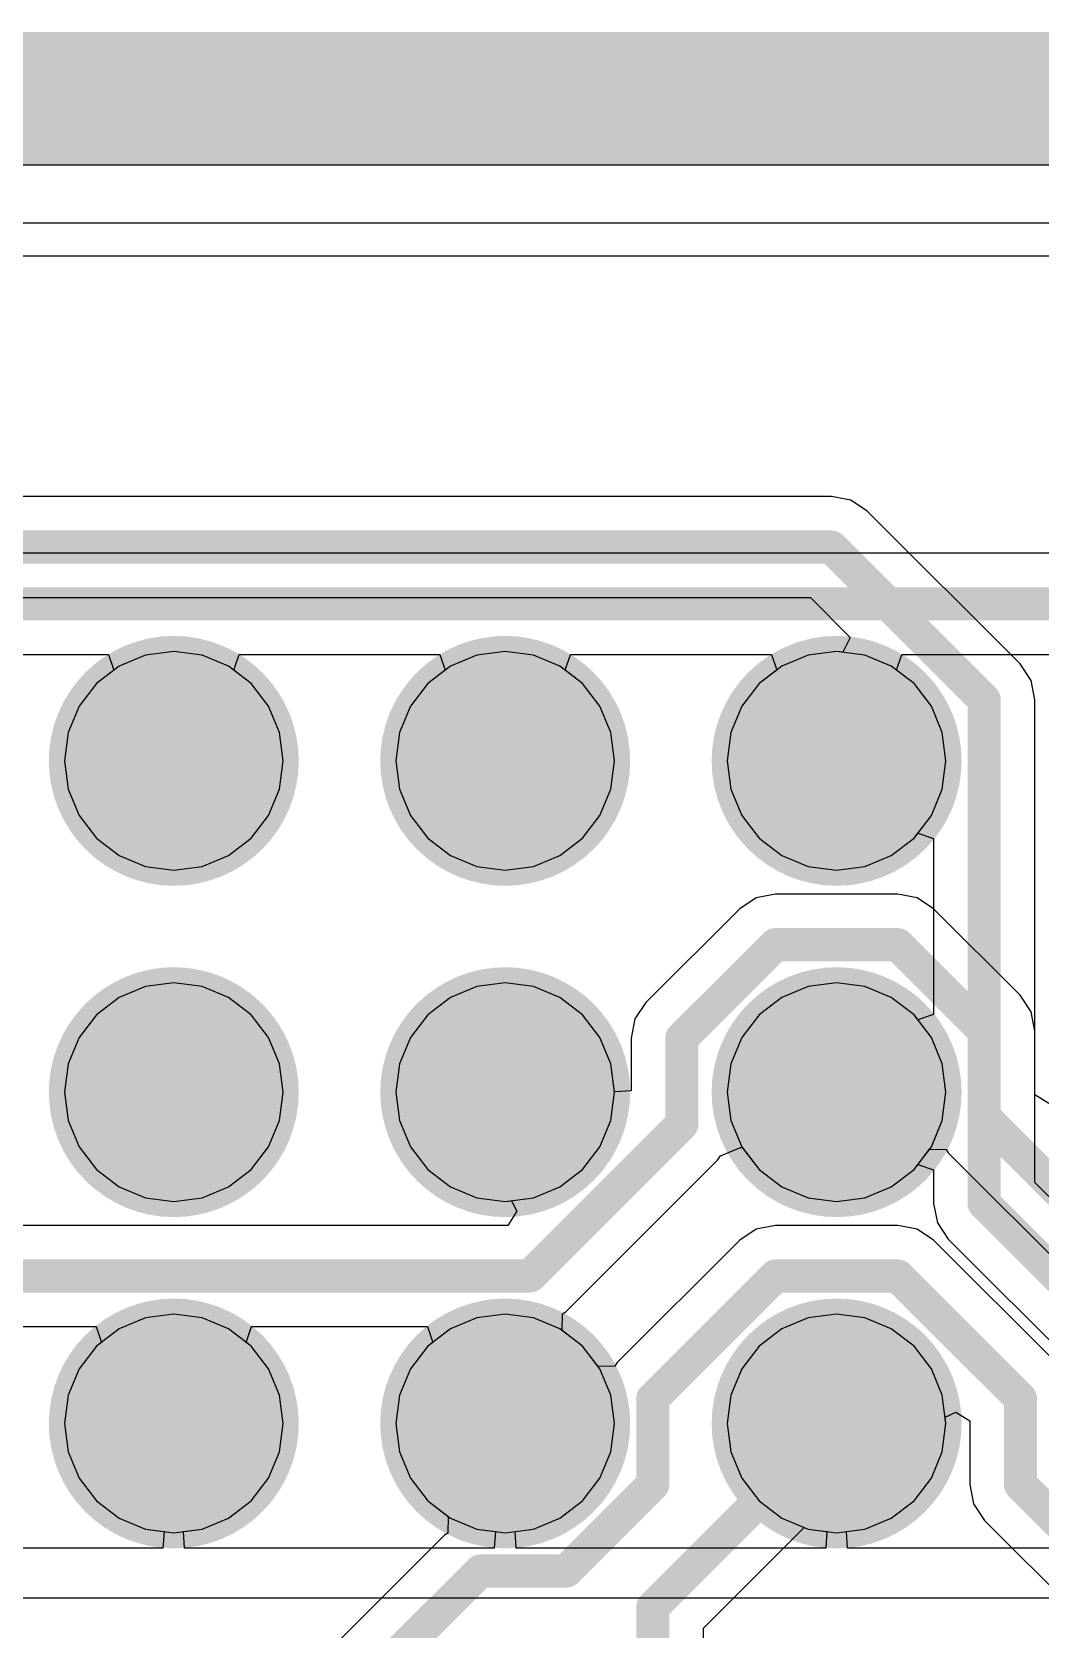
# Model space of a CAD drawing. Header units: millimetres. Extents: x 50.7 to 141.9, y 26.7 to 123.6.
# Drawn here: x 109.78 to 117.51, y 111.39 to 123.64 of the extents above; entities that cross this region are included whole.
import ezdxf

# ---------------------------------------------------------------- set-up
doc = ezdxf.new("R2010")
doc.units = ezdxf.units.MM
for name, color, linetype in [('BottomLayer', 5, 'Continuous'), ('BottomSolder', 6, 'Continuous'), ('InternalPlane1', 76, 'Continuous'), ('InternalPlane3', 216, 'Continuous'), ('MidLayer1', 16, 'Continuous'), ('MidLayer2', 76, 'Continuous'), ('MidLayer3', 90, 'Continuous'), ('MidLayer4', 156, 'Continuous'), ('MultiLayer', 9, 'Continuous'), ('TopLayer', 1, 'Continuous'), ('TopSolder', 216, 'Continuous')]:
    doc.layers.add(name, color=color, linetype=linetype)

msp = doc.modelspace()

# ---------------------------------------------------------------- linework, layer by layer
at = {"layer": 'BottomLayer'}
for p, q in [((109.22, 122.174), (139.827, 122.174)), ((115.911, 120.076), (65.191, 120.076)), ((116.06, 120.047), (115.911, 120.076)), ((116.186, 119.963), (116.06, 120.047)), ((117.357, 118.792), (116.186, 119.963)), ((99.235, 119.3), (115.751, 119.3)), ((115.751, 119.3), (116.055, 118.995)), ((116.055, 118.995), (115.999, 118.881)), ((110.452, 118.775), (110.278, 118.642)), ((110.654, 118.859), (110.452, 118.775)), ((110.871, 118.887), (110.654, 118.859)), ((111.088, 118.859), (110.871, 118.887)), ((111.29, 118.775), (111.088, 118.859)), ((111.464, 118.642), (111.29, 118.775)), ((112.992, 118.775), (112.818, 118.642)), ((113.194, 118.859), (112.992, 118.775)), ((113.411, 118.887), (113.194, 118.859)), ((113.628, 118.859), (113.411, 118.887)), ((113.83, 118.775), (113.628, 118.859)), ((114.004, 118.642), (113.83, 118.775)), ((115.532, 118.775), (115.358, 118.642)), ((115.734, 118.859), (115.532, 118.775)), ((115.951, 118.887), (115.734, 118.859)), ((115.999, 118.881), (115.951, 118.887)), ((117.441, 118.666), (117.357, 118.792)), ((117.47, 118.517), (117.441, 118.666)), ((110.278, 118.642), (110.145, 118.468)), ((111.597, 118.468), (111.464, 118.642)), ((112.818, 118.642), (112.685, 118.468)), ((114.137, 118.468), (114.004, 118.642)), ((115.358, 118.642), (115.225, 118.468)), ((110.145, 118.468), (110.061, 118.266)), ((111.681, 118.266), (111.597, 118.468)), ((112.685, 118.468), (112.601, 118.266)), ((114.221, 118.266), (114.137, 118.468)), ((115.225, 118.468), (115.141, 118.266)), ((117.47, 114.817), (117.47, 118.517)), ((110.061, 118.266), (110.033, 118.049)), ((111.709, 118.049), (111.681, 118.266)), ((112.601, 118.266), (112.573, 118.049)), ((114.249, 118.049), (114.221, 118.266)), ((115.141, 118.266), (115.113, 118.049)), ((110.033, 118.049), (110.061, 117.832)), ((111.681, 117.832), (111.709, 118.049)), ((112.573, 118.049), (112.601, 117.832)), ((114.221, 117.832), (114.249, 118.049)), ((115.113, 118.049), (115.141, 117.832)), ((110.061, 117.832), (110.145, 117.63)), ((111.597, 117.63), (111.681, 117.832)), ((112.601, 117.832), (112.685, 117.63)), ((114.137, 117.63), (114.221, 117.832)), ((115.141, 117.832), (115.225, 117.63)), ((110.145, 117.63), (110.278, 117.456)), ((111.464, 117.456), (111.597, 117.63)), ((112.685, 117.63), (112.818, 117.456)), ((114.004, 117.456), (114.137, 117.63)), ((115.225, 117.63), (115.358, 117.456)), ((110.278, 117.456), (110.452, 117.323)), ((111.29, 117.323), (111.464, 117.456)), ((112.818, 117.456), (112.992, 117.323)), ((113.83, 117.323), (114.004, 117.456)), ((115.358, 117.456), (115.532, 117.323)), ((116.37, 117.323), (116.544, 117.456)), ((116.544, 117.456), (116.573, 117.495)), ((116.573, 117.495), (116.694, 117.454)), ((116.694, 117.454), (116.694, 116.104)), ((110.452, 117.323), (110.654, 117.239)), ((111.088, 117.239), (111.29, 117.323)), ((112.992, 117.323), (113.194, 117.239)), ((113.628, 117.239), (113.83, 117.323)), ((115.532, 117.323), (115.734, 117.239)), ((116.168, 117.239), (116.37, 117.323)), ((110.654, 117.239), (110.871, 117.211)), ((110.871, 117.211), (111.088, 117.239)), ((113.194, 117.239), (113.411, 117.211)), ((113.411, 117.211), (113.628, 117.239)), ((115.734, 117.239), (115.951, 117.211)), ((115.951, 117.211), (116.168, 117.239)), ((110.654, 116.319), (110.452, 116.235)), ((110.871, 116.347), (110.654, 116.319)), ((111.088, 116.319), (110.871, 116.347)), ((111.29, 116.235), (111.088, 116.319)), ((113.194, 116.319), (112.992, 116.235)), ((113.411, 116.347), (113.194, 116.319)), ((113.628, 116.319), (113.411, 116.347)), ((113.83, 116.235), (113.628, 116.319)), ((115.734, 116.319), (115.532, 116.235)), ((115.951, 116.347), (115.734, 116.319)), ((116.168, 116.319), (115.951, 116.347)), ((116.37, 116.235), (116.168, 116.319)), ((110.452, 116.235), (110.278, 116.102)), ((111.464, 116.102), (111.29, 116.235)), ((112.992, 116.235), (112.818, 116.102)), ((114.004, 116.102), (113.83, 116.235)), ((115.532, 116.235), (115.358, 116.102)), ((116.544, 116.102), (116.37, 116.235)), ((110.278, 116.102), (110.145, 115.928)), ((111.597, 115.928), (111.464, 116.102)), ((112.818, 116.102), (112.685, 115.928)), ((114.137, 115.928), (114.004, 116.102)), ((115.358, 116.102), (115.225, 115.928)), ((116.573, 116.063), (116.544, 116.102)), ((116.694, 116.104), (116.573, 116.063)), ((110.145, 115.928), (110.061, 115.726)), ((111.681, 115.726), (111.597, 115.928)), ((112.685, 115.928), (112.601, 115.726)), ((114.221, 115.726), (114.137, 115.928)), ((115.225, 115.928), (115.141, 115.726)), ((110.061, 115.726), (110.033, 115.509)), ((111.709, 115.509), (111.681, 115.726)), ((112.601, 115.726), (112.573, 115.509)), ((114.249, 115.509), (114.221, 115.726)), ((115.141, 115.726), (115.113, 115.509)), ((110.033, 115.509), (110.061, 115.292)), ((111.681, 115.292), (111.709, 115.509)), ((112.573, 115.509), (112.601, 115.292)), ((114.221, 115.292), (114.249, 115.509)), ((115.113, 115.509), (115.141, 115.292)), ((110.061, 115.292), (110.145, 115.09)), ((111.597, 115.09), (111.681, 115.292)), ((112.601, 115.292), (112.685, 115.09)), ((114.137, 115.09), (114.221, 115.292)), ((115.141, 115.292), (115.225, 115.09)), ((110.145, 115.09), (110.278, 114.916)), ((111.464, 114.916), (111.597, 115.09)), ((112.685, 115.09), (112.818, 114.916)), ((114.004, 114.916), (114.137, 115.09)), ((115.225, 115.09), (115.358, 114.916)), ((110.278, 114.916), (110.452, 114.783)), ((111.29, 114.783), (111.464, 114.916)), ((112.818, 114.916), (112.992, 114.783)), ((113.83, 114.783), (114.004, 114.916)), ((115.358, 114.916), (115.532, 114.783)), ((116.37, 114.783), (116.544, 114.916)), ((116.544, 114.916), (116.573, 114.955)), ((116.573, 114.955), (116.694, 114.914)), ((116.694, 114.914), (116.694, 114.656)), ((110.452, 114.783), (110.654, 114.699)), ((111.088, 114.699), (111.29, 114.783)), ((112.992, 114.783), (113.194, 114.699)), ((113.628, 114.699), (113.83, 114.783)), ((115.532, 114.783), (115.734, 114.699)), ((116.168, 114.699), (116.37, 114.783)), ((118.481, 113.806), (117.47, 114.817)), ((110.654, 114.699), (110.871, 114.671)), ((110.871, 114.671), (111.088, 114.699)), ((113.194, 114.699), (113.411, 114.671)), ((113.411, 114.671), (113.628, 114.699)), ((115.734, 114.699), (115.951, 114.671)), ((115.951, 114.671), (116.168, 114.699)), ((116.694, 114.656), (116.723, 114.507)), ((116.723, 114.507), (116.807, 114.381)), ((116.807, 114.381), (117.78, 113.408)), ((110.654, 113.779), (110.452, 113.695)), ((110.871, 113.807), (110.654, 113.779)), ((111.088, 113.779), (110.871, 113.807)), ((111.29, 113.695), (111.088, 113.779)), ((113.194, 113.779), (112.992, 113.695)), ((113.411, 113.807), (113.194, 113.779)), ((113.628, 113.779), (113.411, 113.807)), ((113.83, 113.695), (113.628, 113.779)), ((115.734, 113.779), (115.532, 113.695)), ((115.951, 113.807), (115.734, 113.779)), ((116.168, 113.779), (115.951, 113.807)), ((116.37, 113.695), (116.168, 113.779)), ((110.452, 113.695), (110.278, 113.562)), ((111.464, 113.562), (111.29, 113.695)), ((112.992, 113.695), (112.818, 113.562)), ((114.004, 113.562), (113.83, 113.695)), ((115.532, 113.695), (115.358, 113.562)), ((116.544, 113.562), (116.37, 113.695)), ((110.278, 113.562), (110.145, 113.388)), ((111.597, 113.388), (111.464, 113.562)), ((112.818, 113.562), (112.685, 113.388)), ((114.137, 113.388), (114.004, 113.562)), ((115.358, 113.562), (115.225, 113.388)), ((116.677, 113.388), (116.544, 113.562)), ((110.145, 113.388), (110.061, 113.186)), ((111.681, 113.186), (111.597, 113.388)), ((112.685, 113.388), (112.601, 113.186)), ((114.221, 113.186), (114.137, 113.388)), ((115.225, 113.388), (115.141, 113.186)), ((116.761, 113.186), (116.677, 113.388)), ((110.061, 113.186), (110.033, 112.969)), ((111.709, 112.969), (111.681, 113.186)), ((112.601, 113.186), (112.573, 112.969)), ((114.249, 112.969), (114.221, 113.186)), ((115.141, 113.186), (115.113, 112.969)), ((116.789, 112.969), (116.761, 113.186)), ((110.033, 112.969), (110.061, 112.752)), ((111.681, 112.752), (111.709, 112.969)), ((112.573, 112.969), (112.601, 112.752)), ((114.221, 112.752), (114.249, 112.969)), ((115.113, 112.969), (115.141, 112.752)), ((116.761, 112.752), (116.789, 112.969)), ((110.061, 112.752), (110.145, 112.55)), ((111.597, 112.55), (111.681, 112.752)), ((112.601, 112.752), (112.685, 112.55)), ((114.137, 112.55), (114.221, 112.752)), ((115.141, 112.752), (115.225, 112.55)), ((116.677, 112.55), (116.761, 112.752)), ((110.145, 112.55), (110.278, 112.376)), ((111.464, 112.376), (111.597, 112.55)), ((112.685, 112.55), (112.818, 112.376)), ((114.004, 112.376), (114.137, 112.55)), ((115.225, 112.55), (115.358, 112.376)), ((116.544, 112.376), (116.677, 112.55)), ((110.278, 112.376), (110.452, 112.243)), ((111.29, 112.243), (111.464, 112.376)), ((112.818, 112.376), (112.992, 112.243)), ((113.83, 112.243), (114.004, 112.376)), ((115.358, 112.376), (115.532, 112.243)), ((116.37, 112.243), (116.544, 112.376)), ((110.452, 112.243), (110.654, 112.159)), ((110.654, 112.159), (110.871, 112.131)), ((110.871, 112.131), (111.088, 112.159)), ((111.088, 112.159), (111.29, 112.243)), ((112.992, 112.243), (113.194, 112.159)), ((113.194, 112.159), (113.411, 112.131)), ((113.411, 112.131), (113.628, 112.159)), ((113.628, 112.159), (113.83, 112.243)), ((115.532, 112.243), (115.734, 112.159)), ((115.734, 112.159), (115.951, 112.131)), ((115.951, 112.131), (116.168, 112.159)), ((116.168, 112.159), (116.37, 112.243))]:
    msp.add_line(p, q, dxfattribs=at)
at = {"layer": 'BottomLayer', "const_width": 0.254}
for points in [[(65.191, 119.688), (115.911, 119.688)], [(115.911, 119.688), (117.082, 118.517)], [(117.082, 114.656), (117.082, 118.517)], [(117.082, 114.656), (118.491, 113.247)]]:
    msp.add_lwpolyline(points, dxfattribs=at)
at = {"layer": 'BottomLayer'}
for points, const_width in [([(115.848, 119.688, 1), (115.975, 119.688, 1)], 0.127), ([(115.848, 119.688, 1), (115.975, 119.688, 1)], 0.127), ([(117.018, 118.517, 1), (117.145, 118.517, 1)], 0.127), ([(117.018, 118.517, 1), (117.145, 118.517, 1)], 0.127), ([(110.582, 118.049, 1), (111.159, 118.049, 1)], 0.577), ([(113.122, 118.049, 1), (113.699, 118.049, 1)], 0.577), ([(115.662, 118.049, 1), (116.239, 118.049, 1)], 0.577), ([(110.582, 115.509, 1), (111.159, 115.509, 1)], 0.577), ([(113.122, 115.509, 1), (113.699, 115.509, 1)], 0.577), ([(115.662, 115.509, 1), (116.239, 115.509, 1)], 0.577), ([(117.018, 114.656, 1), (117.145, 114.656, 1)], 0.127), ([(117.018, 114.656, 1), (117.145, 114.656, 1)], 0.127), ([(110.582, 112.969, 1), (111.159, 112.969, 1)], 0.577), ([(113.122, 112.969, 1), (113.699, 112.969, 1)], 0.577), ([(115.662, 112.969, 1), (116.239, 112.969, 1)], 0.577)]:
    msp.add_lwpolyline(points, format="xyb", close=True, dxfattribs=dict(at, const_width=const_width))
at = {"layer": 'BottomSolder', "const_width": 0.679}
for points in [[(110.532, 118.049, 1), (111.21, 118.049, 1)], [(113.072, 118.049, 1), (113.75, 118.049, 1)], [(115.612, 118.049, 1), (116.29, 118.049, 1)], [(110.532, 115.509, 1), (111.21, 115.509, 1)], [(113.072, 115.509, 1), (113.75, 115.509, 1)], [(115.612, 115.509, 1), (116.29, 115.509, 1)], [(110.532, 112.969, 1), (111.21, 112.969, 1)], [(113.072, 112.969, 1), (113.75, 112.969, 1)], [(115.612, 112.969, 1), (116.29, 112.969, 1)]]:
    msp.add_lwpolyline(points, format="xyb", close=True, dxfattribs=at)
at = {"layer": 'InternalPlane1'}
msp.add_line((108.081, 122.619), (140.14, 122.619), dxfattribs=at)
at = {"layer": 'InternalPlane1', "const_width": 1.016}
msp.add_lwpolyline([(107.571, 123.129), (140.351, 123.129)], dxfattribs=at)
at = {"layer": 'InternalPlane1', "const_width": 0.958}
for points in [[(110.392, 118.049, 1), (111.35, 118.049, 1)], [(112.932, 118.049, 1), (113.89, 118.049, 1)], [(115.472, 118.049, 1), (116.43, 118.049, 1)], [(110.392, 115.509, 1), (111.35, 115.509, 1)], [(112.932, 115.509, 1), (113.89, 115.509, 1)], [(115.472, 115.509, 1), (116.43, 115.509, 1)], [(110.392, 112.969, 1), (111.35, 112.969, 1)], [(112.932, 112.969, 1), (113.89, 112.969, 1)], [(115.472, 112.969, 1), (116.43, 112.969, 1)]]:
    msp.add_lwpolyline(points, format="xyb", close=True, dxfattribs=at)
at = {"layer": 'InternalPlane3'}
msp.add_line((108.081, 122.619), (140.14, 122.619), dxfattribs=at)
at = {"layer": 'InternalPlane3', "const_width": 1.016}
msp.add_lwpolyline([(107.571, 123.129), (140.351, 123.129)], dxfattribs=at)
at = {"layer": 'InternalPlane3', "const_width": 0.958}
for points in [[(110.392, 118.049, 1), (111.35, 118.049, 1)], [(112.932, 118.049, 1), (113.89, 118.049, 1)], [(115.472, 118.049, 1), (116.43, 118.049, 1)], [(110.392, 115.509, 1), (111.35, 115.509, 1)], [(112.932, 115.509, 1), (113.89, 115.509, 1)], [(115.472, 115.509, 1), (116.43, 115.509, 1)], [(110.392, 112.969, 1), (111.35, 112.969, 1)], [(112.932, 112.969, 1), (113.89, 112.969, 1)], [(115.472, 112.969, 1), (116.43, 112.969, 1)]]:
    msp.add_lwpolyline(points, format="xyb", close=True, dxfattribs=at)
at = {"layer": 'MidLayer1', "const_width": 0.577}
for points in [[(110.582, 118.049, 1), (111.159, 118.049, 1)], [(113.122, 118.049, 1), (113.699, 118.049, 1)], [(115.662, 118.049, 1), (116.239, 118.049, 1)], [(110.582, 115.509, 1), (111.159, 115.509, 1)], [(113.122, 115.509, 1), (113.699, 115.509, 1)], [(115.662, 115.509, 1), (116.239, 115.509, 1)], [(110.582, 112.969, 1), (111.159, 112.969, 1)], [(113.122, 112.969, 1), (113.699, 112.969, 1)], [(115.662, 112.969, 1), (116.239, 112.969, 1)]]:
    msp.add_lwpolyline(points, format="xyb", close=True, dxfattribs=at)
at = {"layer": 'MidLayer2', "const_width": 0.577}
for points in [[(110.582, 118.049, 1), (111.159, 118.049, 1)], [(113.122, 118.049, 1), (113.699, 118.049, 1)], [(115.662, 118.049, 1), (116.239, 118.049, 1)], [(110.582, 115.509, 1), (111.159, 115.509, 1)], [(113.122, 115.509, 1), (113.699, 115.509, 1)], [(115.662, 115.509, 1), (116.239, 115.509, 1)], [(110.582, 112.969, 1), (111.159, 112.969, 1)], [(113.122, 112.969, 1), (113.699, 112.969, 1)], [(115.662, 112.969, 1), (116.239, 112.969, 1)]]:
    msp.add_lwpolyline(points, format="xyb", close=True, dxfattribs=at)
at = {"layer": 'MidLayer3'}
for p, q in [((108.712, 121.92), (118.745, 121.92)), ((110.452, 118.775), (110.278, 118.642)), ((110.654, 118.859), (110.452, 118.775)), ((110.871, 118.887), (110.654, 118.859)), ((111.088, 118.859), (110.871, 118.887)), ((111.29, 118.775), (111.088, 118.859)), ((111.464, 118.642), (111.29, 118.775)), ((112.992, 118.775), (112.818, 118.642)), ((113.194, 118.859), (112.992, 118.775)), ((113.411, 118.887), (113.194, 118.859)), ((113.628, 118.859), (113.411, 118.887)), ((113.83, 118.775), (113.628, 118.859)), ((114.004, 118.642), (113.83, 118.775)), ((115.532, 118.775), (115.358, 118.642)), ((115.734, 118.859), (115.532, 118.775)), ((115.951, 118.887), (115.734, 118.859)), ((116.168, 118.859), (115.951, 118.887)), ((116.37, 118.775), (116.168, 118.859)), ((116.544, 118.642), (116.37, 118.775)), ((110.278, 118.642), (110.145, 118.468)), ((111.597, 118.468), (111.464, 118.642)), ((112.818, 118.642), (112.685, 118.468)), ((114.137, 118.468), (114.004, 118.642)), ((115.358, 118.642), (115.225, 118.468)), ((116.677, 118.468), (116.544, 118.642)), ((110.145, 118.468), (110.061, 118.266)), ((111.681, 118.266), (111.597, 118.468)), ((112.685, 118.468), (112.601, 118.266)), ((114.221, 118.266), (114.137, 118.468)), ((115.225, 118.468), (115.141, 118.266)), ((116.761, 118.266), (116.677, 118.468)), ((110.061, 118.266), (110.033, 118.049)), ((111.709, 118.049), (111.681, 118.266)), ((112.601, 118.266), (112.573, 118.049)), ((114.249, 118.049), (114.221, 118.266)), ((115.141, 118.266), (115.113, 118.049)), ((116.789, 118.049), (116.761, 118.266)), ((110.033, 118.049), (110.061, 117.832)), ((111.681, 117.832), (111.709, 118.049)), ((112.573, 118.049), (112.601, 117.832)), ((114.221, 117.832), (114.249, 118.049)), ((115.113, 118.049), (115.141, 117.832)), ((116.761, 117.832), (116.789, 118.049)), ((110.061, 117.832), (110.145, 117.63)), ((111.597, 117.63), (111.681, 117.832)), ((112.601, 117.832), (112.685, 117.63)), ((114.137, 117.63), (114.221, 117.832)), ((115.141, 117.832), (115.225, 117.63)), ((116.677, 117.63), (116.761, 117.832)), ((110.145, 117.63), (110.278, 117.456)), ((111.464, 117.456), (111.597, 117.63)), ((112.685, 117.63), (112.818, 117.456)), ((114.004, 117.456), (114.137, 117.63)), ((115.225, 117.63), (115.358, 117.456)), ((116.544, 117.456), (116.677, 117.63)), ((110.278, 117.456), (110.452, 117.323)), ((111.29, 117.323), (111.464, 117.456)), ((112.818, 117.456), (112.992, 117.323)), ((113.83, 117.323), (114.004, 117.456)), ((115.358, 117.456), (115.532, 117.323)), ((116.37, 117.323), (116.544, 117.456)), ((110.452, 117.323), (110.654, 117.239)), ((111.088, 117.239), (111.29, 117.323)), ((112.992, 117.323), (113.194, 117.239)), ((113.628, 117.239), (113.83, 117.323)), ((115.532, 117.323), (115.734, 117.239)), ((116.168, 117.239), (116.37, 117.323)), ((110.654, 117.239), (110.871, 117.211)), ((110.871, 117.211), (111.088, 117.239)), ((113.194, 117.239), (113.411, 117.211)), ((113.411, 117.211), (113.628, 117.239)), ((115.734, 117.239), (115.951, 117.211)), ((115.951, 117.211), (116.168, 117.239)), ((110.654, 116.319), (110.452, 116.235)), ((110.871, 116.347), (110.654, 116.319)), ((111.088, 116.319), (110.871, 116.347)), ((111.29, 116.235), (111.088, 116.319)), ((113.194, 116.319), (112.992, 116.235)), ((113.411, 116.347), (113.194, 116.319)), ((113.628, 116.319), (113.411, 116.347)), ((113.83, 116.235), (113.628, 116.319)), ((115.734, 116.319), (115.532, 116.235)), ((115.951, 116.347), (115.734, 116.319)), ((116.168, 116.319), (115.951, 116.347)), ((116.37, 116.235), (116.168, 116.319)), ((110.452, 116.235), (110.278, 116.102)), ((111.464, 116.102), (111.29, 116.235)), ((112.992, 116.235), (112.818, 116.102)), ((114.004, 116.102), (113.83, 116.235)), ((115.532, 116.235), (115.358, 116.102)), ((116.544, 116.102), (116.37, 116.235)), ((110.278, 116.102), (110.145, 115.928)), ((111.597, 115.928), (111.464, 116.102)), ((112.818, 116.102), (112.685, 115.928)), ((114.137, 115.928), (114.004, 116.102)), ((115.358, 116.102), (115.225, 115.928)), ((116.677, 115.928), (116.544, 116.102)), ((110.145, 115.928), (110.061, 115.726)), ((111.681, 115.726), (111.597, 115.928)), ((112.685, 115.928), (112.601, 115.726)), ((114.221, 115.726), (114.137, 115.928)), ((115.225, 115.928), (115.141, 115.726)), ((116.761, 115.726), (116.677, 115.928)), ((110.061, 115.726), (110.033, 115.509)), ((111.709, 115.509), (111.681, 115.726)), ((112.601, 115.726), (112.573, 115.509)), ((114.249, 115.509), (114.221, 115.726)), ((115.141, 115.726), (115.113, 115.509)), ((116.789, 115.509), (116.761, 115.726)), ((110.033, 115.509), (110.061, 115.292)), ((111.681, 115.292), (111.709, 115.509)), ((112.573, 115.509), (112.601, 115.292)), ((114.221, 115.292), (114.249, 115.509)), ((115.113, 115.509), (115.141, 115.292)), ((116.761, 115.292), (116.789, 115.509)), ((110.061, 115.292), (110.145, 115.09)), ((111.597, 115.09), (111.681, 115.292)), ((112.601, 115.292), (112.685, 115.09)), ((114.137, 115.09), (114.221, 115.292)), ((115.141, 115.292), (115.225, 115.09)), ((116.677, 115.09), (116.761, 115.292)), ((110.145, 115.09), (110.278, 114.916)), ((111.464, 114.916), (111.597, 115.09)), ((112.685, 115.09), (112.818, 114.916)), ((114.004, 114.916), (114.137, 115.09)), ((115.225, 115.09), (115.358, 114.916)), ((116.544, 114.916), (116.677, 115.09)), ((110.278, 114.916), (110.452, 114.783)), ((111.29, 114.783), (111.464, 114.916)), ((112.818, 114.916), (112.992, 114.783)), ((113.83, 114.783), (114.004, 114.916)), ((115.358, 114.916), (115.532, 114.783)), ((116.37, 114.783), (116.544, 114.916)), ((110.452, 114.783), (110.654, 114.699)), ((111.088, 114.699), (111.29, 114.783)), ((112.992, 114.783), (113.194, 114.699)), ((113.628, 114.699), (113.83, 114.783)), ((115.532, 114.783), (115.734, 114.699)), ((116.168, 114.699), (116.37, 114.783)), ((110.654, 114.699), (110.871, 114.671)), ((110.871, 114.671), (111.088, 114.699)), ((113.194, 114.699), (113.411, 114.671)), ((113.411, 114.671), (113.628, 114.699)), ((115.734, 114.699), (115.951, 114.671)), ((115.951, 114.671), (116.168, 114.699)), ((110.654, 113.779), (110.452, 113.695)), ((110.871, 113.807), (110.654, 113.779)), ((111.088, 113.779), (110.871, 113.807)), ((111.29, 113.695), (111.088, 113.779)), ((113.194, 113.779), (112.992, 113.695)), ((113.411, 113.807), (113.194, 113.779)), ((113.628, 113.779), (113.411, 113.807)), ((113.83, 113.695), (113.628, 113.779)), ((115.734, 113.779), (115.532, 113.695)), ((115.951, 113.807), (115.734, 113.779)), ((116.168, 113.779), (115.951, 113.807)), ((116.37, 113.695), (116.168, 113.779)), ((110.452, 113.695), (110.278, 113.562)), ((111.464, 113.562), (111.29, 113.695)), ((112.992, 113.695), (112.818, 113.562)), ((114.004, 113.562), (113.83, 113.695)), ((115.532, 113.695), (115.358, 113.562)), ((116.544, 113.562), (116.37, 113.695)), ((110.278, 113.562), (110.145, 113.388)), ((111.597, 113.388), (111.464, 113.562)), ((112.818, 113.562), (112.685, 113.388)), ((114.137, 113.388), (114.004, 113.562)), ((115.358, 113.562), (115.225, 113.388)), ((116.677, 113.388), (116.544, 113.562)), ((110.145, 113.388), (110.061, 113.186)), ((111.681, 113.186), (111.597, 113.388)), ((112.685, 113.388), (112.601, 113.186)), ((114.221, 113.186), (114.137, 113.388)), ((115.225, 113.388), (115.141, 113.186)), ((116.761, 113.186), (116.677, 113.388)), ((110.061, 113.186), (110.033, 112.969)), ((111.709, 112.969), (111.681, 113.186)), ((112.601, 113.186), (112.573, 112.969)), ((114.249, 112.969), (114.221, 113.186)), ((115.141, 113.186), (115.113, 112.969)), ((116.789, 112.969), (116.761, 113.186)), ((110.033, 112.969), (110.061, 112.752)), ((111.681, 112.752), (111.709, 112.969)), ((112.573, 112.969), (112.601, 112.752)), ((114.221, 112.752), (114.249, 112.969)), ((115.113, 112.969), (115.141, 112.752)), ((116.761, 112.752), (116.789, 112.969)), ((110.061, 112.752), (110.145, 112.55)), ((111.597, 112.55), (111.681, 112.752)), ((112.601, 112.752), (112.685, 112.55)), ((114.137, 112.55), (114.221, 112.752)), ((115.141, 112.752), (115.225, 112.55)), ((116.677, 112.55), (116.761, 112.752)), ((110.145, 112.55), (110.278, 112.376)), ((111.464, 112.376), (111.597, 112.55)), ((112.685, 112.55), (112.818, 112.376)), ((114.004, 112.376), (114.137, 112.55)), ((115.225, 112.55), (115.358, 112.376)), ((116.544, 112.376), (116.677, 112.55)), ((110.278, 112.376), (110.452, 112.243)), ((111.29, 112.243), (111.464, 112.376)), ((112.818, 112.376), (112.992, 112.243)), ((113.83, 112.243), (114.004, 112.376)), ((115.358, 112.376), (115.532, 112.243)), ((116.37, 112.243), (116.544, 112.376)), ((110.452, 112.243), (110.654, 112.159)), ((110.654, 112.159), (110.871, 112.131)), ((110.871, 112.131), (111.088, 112.159)), ((111.088, 112.159), (111.29, 112.243)), ((112.992, 112.243), (113.194, 112.159)), ((113.194, 112.159), (113.411, 112.131)), ((113.411, 112.131), (113.628, 112.159)), ((113.628, 112.159), (113.83, 112.243)), ((115.532, 112.243), (115.734, 112.159)), ((115.734, 112.159), (115.951, 112.131)), ((115.951, 112.131), (116.168, 112.159)), ((116.168, 112.159), (116.37, 112.243))]:
    msp.add_line(p, q, dxfattribs=at)
at = {"layer": 'MidLayer3', "const_width": 0.577}
for points in [[(110.582, 118.049, 1), (111.159, 118.049, 1)], [(113.122, 118.049, 1), (113.699, 118.049, 1)], [(115.662, 118.049, 1), (116.239, 118.049, 1)], [(110.582, 115.509, 1), (111.159, 115.509, 1)], [(113.122, 115.509, 1), (113.699, 115.509, 1)], [(115.662, 115.509, 1), (116.239, 115.509, 1)], [(110.582, 112.969, 1), (111.159, 112.969, 1)], [(113.122, 112.969, 1), (113.699, 112.969, 1)], [(115.662, 112.969, 1), (116.239, 112.969, 1)]]:
    msp.add_lwpolyline(points, format="xyb", close=True, dxfattribs=at)
at = {"layer": 'MidLayer4'}
for p, q in [((109.093, 121.92), (139.192, 121.92)), ((110.452, 118.775), (110.278, 118.642)), ((110.654, 118.859), (110.452, 118.775)), ((110.871, 118.887), (110.654, 118.859)), ((111.088, 118.859), (110.871, 118.887)), ((111.29, 118.775), (111.088, 118.859)), ((111.464, 118.642), (111.29, 118.775)), ((112.992, 118.775), (112.818, 118.642)), ((113.194, 118.859), (112.992, 118.775)), ((113.411, 118.887), (113.194, 118.859)), ((113.628, 118.859), (113.411, 118.887)), ((113.83, 118.775), (113.628, 118.859)), ((114.004, 118.642), (113.83, 118.775)), ((115.532, 118.775), (115.358, 118.642)), ((115.734, 118.859), (115.532, 118.775)), ((115.951, 118.887), (115.734, 118.859)), ((116.168, 118.859), (115.951, 118.887)), ((116.37, 118.775), (116.168, 118.859)), ((116.544, 118.642), (116.37, 118.775)), ((110.278, 118.642), (110.145, 118.468)), ((111.597, 118.468), (111.464, 118.642)), ((112.818, 118.642), (112.685, 118.468)), ((114.137, 118.468), (114.004, 118.642)), ((115.358, 118.642), (115.225, 118.468)), ((116.677, 118.468), (116.544, 118.642)), ((110.145, 118.468), (110.061, 118.266)), ((111.681, 118.266), (111.597, 118.468)), ((112.685, 118.468), (112.601, 118.266)), ((114.221, 118.266), (114.137, 118.468)), ((115.225, 118.468), (115.141, 118.266)), ((116.761, 118.266), (116.677, 118.468)), ((110.061, 118.266), (110.033, 118.049)), ((111.709, 118.049), (111.681, 118.266)), ((112.601, 118.266), (112.573, 118.049)), ((114.249, 118.049), (114.221, 118.266)), ((115.141, 118.266), (115.113, 118.049)), ((116.789, 118.049), (116.761, 118.266)), ((110.033, 118.049), (110.061, 117.832)), ((111.681, 117.832), (111.709, 118.049)), ((112.573, 118.049), (112.601, 117.832)), ((114.221, 117.832), (114.249, 118.049)), ((115.113, 118.049), (115.141, 117.832)), ((116.761, 117.832), (116.789, 118.049)), ((110.061, 117.832), (110.145, 117.63)), ((111.597, 117.63), (111.681, 117.832)), ((112.601, 117.832), (112.685, 117.63)), ((114.137, 117.63), (114.221, 117.832)), ((115.141, 117.832), (115.225, 117.63)), ((116.677, 117.63), (116.761, 117.832)), ((110.145, 117.63), (110.278, 117.456)), ((111.464, 117.456), (111.597, 117.63)), ((112.685, 117.63), (112.818, 117.456)), ((114.004, 117.456), (114.137, 117.63)), ((115.225, 117.63), (115.358, 117.456)), ((116.544, 117.456), (116.677, 117.63)), ((110.278, 117.456), (110.452, 117.323)), ((111.29, 117.323), (111.464, 117.456)), ((112.818, 117.456), (112.992, 117.323)), ((113.83, 117.323), (114.004, 117.456)), ((115.358, 117.456), (115.532, 117.323)), ((116.37, 117.323), (116.544, 117.456)), ((110.452, 117.323), (110.654, 117.239)), ((111.088, 117.239), (111.29, 117.323)), ((112.992, 117.323), (113.194, 117.239)), ((113.628, 117.239), (113.83, 117.323)), ((115.532, 117.323), (115.734, 117.239)), ((116.168, 117.239), (116.37, 117.323)), ((110.654, 117.239), (110.871, 117.211)), ((110.871, 117.211), (111.088, 117.239)), ((113.194, 117.239), (113.411, 117.211)), ((113.411, 117.211), (113.628, 117.239)), ((115.734, 117.239), (115.951, 117.211)), ((115.951, 117.211), (116.168, 117.239)), ((110.654, 116.319), (110.452, 116.235)), ((110.871, 116.347), (110.654, 116.319)), ((111.088, 116.319), (110.871, 116.347)), ((111.29, 116.235), (111.088, 116.319)), ((113.194, 116.319), (112.992, 116.235)), ((113.411, 116.347), (113.194, 116.319)), ((113.628, 116.319), (113.411, 116.347)), ((113.83, 116.235), (113.628, 116.319)), ((115.734, 116.319), (115.532, 116.235)), ((115.951, 116.347), (115.734, 116.319)), ((116.168, 116.319), (115.951, 116.347)), ((116.37, 116.235), (116.168, 116.319)), ((110.452, 116.235), (110.278, 116.102)), ((111.464, 116.102), (111.29, 116.235)), ((112.992, 116.235), (112.818, 116.102)), ((114.004, 116.102), (113.83, 116.235)), ((115.532, 116.235), (115.358, 116.102)), ((116.544, 116.102), (116.37, 116.235)), ((110.278, 116.102), (110.145, 115.928)), ((111.597, 115.928), (111.464, 116.102)), ((112.818, 116.102), (112.685, 115.928)), ((114.137, 115.928), (114.004, 116.102)), ((115.358, 116.102), (115.225, 115.928)), ((116.677, 115.928), (116.544, 116.102)), ((110.145, 115.928), (110.061, 115.726)), ((111.681, 115.726), (111.597, 115.928)), ((112.685, 115.928), (112.601, 115.726)), ((114.221, 115.726), (114.137, 115.928)), ((115.225, 115.928), (115.141, 115.726)), ((116.761, 115.726), (116.677, 115.928)), ((110.061, 115.726), (110.033, 115.509)), ((111.709, 115.509), (111.681, 115.726)), ((112.601, 115.726), (112.573, 115.509)), ((114.249, 115.509), (114.221, 115.726)), ((115.141, 115.726), (115.113, 115.509)), ((116.789, 115.509), (116.761, 115.726)), ((110.033, 115.509), (110.061, 115.292)), ((111.681, 115.292), (111.709, 115.509)), ((112.573, 115.509), (112.601, 115.292)), ((114.221, 115.292), (114.249, 115.509)), ((115.113, 115.509), (115.141, 115.292)), ((116.761, 115.292), (116.789, 115.509)), ((110.061, 115.292), (110.145, 115.09)), ((111.597, 115.09), (111.681, 115.292)), ((112.601, 115.292), (112.685, 115.09)), ((114.137, 115.09), (114.221, 115.292)), ((115.141, 115.292), (115.225, 115.09)), ((116.677, 115.09), (116.761, 115.292)), ((110.145, 115.09), (110.278, 114.916)), ((111.464, 114.916), (111.597, 115.09)), ((112.685, 115.09), (112.818, 114.916)), ((114.004, 114.916), (114.137, 115.09)), ((115.225, 115.09), (115.358, 114.916)), ((116.544, 114.916), (116.677, 115.09)), ((110.278, 114.916), (110.452, 114.783)), ((111.29, 114.783), (111.464, 114.916)), ((112.818, 114.916), (112.992, 114.783)), ((113.83, 114.783), (114.004, 114.916)), ((115.358, 114.916), (115.532, 114.783)), ((116.37, 114.783), (116.544, 114.916)), ((110.452, 114.783), (110.654, 114.699)), ((111.088, 114.699), (111.29, 114.783)), ((112.992, 114.783), (113.194, 114.699)), ((113.628, 114.699), (113.83, 114.783)), ((115.532, 114.783), (115.734, 114.699)), ((116.168, 114.699), (116.37, 114.783)), ((110.654, 114.699), (110.871, 114.671)), ((110.871, 114.671), (111.088, 114.699)), ((113.194, 114.699), (113.411, 114.671)), ((113.411, 114.671), (113.628, 114.699)), ((115.734, 114.699), (115.951, 114.671)), ((115.951, 114.671), (116.168, 114.699)), ((110.654, 113.779), (110.452, 113.695)), ((110.871, 113.807), (110.654, 113.779)), ((111.088, 113.779), (110.871, 113.807)), ((111.29, 113.695), (111.088, 113.779)), ((113.194, 113.779), (112.992, 113.695)), ((113.411, 113.807), (113.194, 113.779)), ((113.628, 113.779), (113.411, 113.807)), ((113.83, 113.695), (113.628, 113.779)), ((115.734, 113.779), (115.532, 113.695)), ((115.951, 113.807), (115.734, 113.779)), ((116.168, 113.779), (115.951, 113.807)), ((116.37, 113.695), (116.168, 113.779)), ((110.452, 113.695), (110.278, 113.562)), ((111.464, 113.562), (111.29, 113.695)), ((112.992, 113.695), (112.818, 113.562)), ((114.004, 113.562), (113.83, 113.695)), ((115.532, 113.695), (115.358, 113.562)), ((116.544, 113.562), (116.37, 113.695)), ((110.278, 113.562), (110.145, 113.388)), ((111.597, 113.388), (111.464, 113.562)), ((112.818, 113.562), (112.685, 113.388)), ((114.137, 113.388), (114.004, 113.562)), ((115.358, 113.562), (115.225, 113.388)), ((116.677, 113.388), (116.544, 113.562)), ((110.145, 113.388), (110.061, 113.186)), ((111.681, 113.186), (111.597, 113.388)), ((112.685, 113.388), (112.601, 113.186)), ((114.221, 113.186), (114.137, 113.388)), ((115.225, 113.388), (115.141, 113.186)), ((116.761, 113.186), (116.677, 113.388)), ((110.061, 113.186), (110.033, 112.969)), ((111.709, 112.969), (111.681, 113.186)), ((112.601, 113.186), (112.573, 112.969)), ((114.249, 112.969), (114.221, 113.186)), ((115.141, 113.186), (115.113, 112.969)), ((116.789, 112.969), (116.761, 113.186)), ((110.033, 112.969), (110.061, 112.752)), ((111.681, 112.752), (111.709, 112.969)), ((112.573, 112.969), (112.601, 112.752)), ((114.221, 112.752), (114.249, 112.969)), ((115.113, 112.969), (115.141, 112.752)), ((116.761, 112.752), (116.789, 112.969)), ((110.061, 112.752), (110.145, 112.55)), ((111.597, 112.55), (111.681, 112.752)), ((112.601, 112.752), (112.685, 112.55)), ((114.137, 112.55), (114.221, 112.752)), ((115.141, 112.752), (115.225, 112.55)), ((116.677, 112.55), (116.761, 112.752)), ((110.145, 112.55), (110.278, 112.376)), ((111.464, 112.376), (111.597, 112.55)), ((112.685, 112.55), (112.818, 112.376)), ((114.004, 112.376), (114.137, 112.55)), ((115.225, 112.55), (115.358, 112.376)), ((116.544, 112.376), (116.677, 112.55)), ((110.278, 112.376), (110.452, 112.243)), ((111.29, 112.243), (111.464, 112.376)), ((112.818, 112.376), (112.992, 112.243)), ((113.83, 112.243), (114.004, 112.376)), ((115.358, 112.376), (115.532, 112.243)), ((116.37, 112.243), (116.544, 112.376)), ((110.452, 112.243), (110.654, 112.159)), ((110.654, 112.159), (110.796, 112.141)), ((110.946, 112.141), (111.088, 112.159)), ((111.088, 112.159), (111.29, 112.243)), ((112.992, 112.243), (113.194, 112.159)), ((113.194, 112.159), (113.336, 112.141)), ((113.486, 112.141), (113.628, 112.159)), ((113.628, 112.159), (113.83, 112.243)), ((115.532, 112.243), (115.734, 112.159)), ((115.734, 112.159), (115.876, 112.141)), ((116.026, 112.141), (116.168, 112.159)), ((116.168, 112.159), (116.37, 112.243)), ((110.796, 112.141), (110.787, 112.014)), ((110.954, 112.014), (110.946, 112.141)), ((113.336, 112.141), (113.327, 112.014)), ((113.494, 112.014), (113.486, 112.141)), ((115.876, 112.141), (115.867, 112.014)), ((116.034, 112.014), (116.026, 112.141)), ((110.787, 112.014), (108.414, 112.014)), ((113.327, 112.014), (110.954, 112.014)), ((115.867, 112.014), (113.494, 112.014)), ((118.407, 112.014), (116.034, 112.014)), ((102.108, 111.633), (139.446, 111.633))]:
    msp.add_line(p, q, dxfattribs=at)
at = {"layer": 'MidLayer4', "const_width": 0.577}
for points in [[(110.582, 118.049, 1), (111.159, 118.049, 1)], [(113.122, 118.049, 1), (113.699, 118.049, 1)], [(115.662, 118.049, 1), (116.239, 118.049, 1)], [(110.582, 115.509, 1), (111.159, 115.509, 1)], [(113.122, 115.509, 1), (113.699, 115.509, 1)], [(115.662, 115.509, 1), (116.239, 115.509, 1)], [(110.582, 112.969, 1), (111.159, 112.969, 1)], [(113.122, 112.969, 1), (113.699, 112.969, 1)], [(115.662, 112.969, 1), (116.239, 112.969, 1)]]:
    msp.add_lwpolyline(points, format="xyb", close=True, dxfattribs=at)
at = {"layer": 'MultiLayer', "const_width": 0.577}
for points in [[(110.582, 118.049, 1), (111.159, 118.049, 1)], [(113.122, 118.049, 1), (113.699, 118.049, 1)], [(115.662, 118.049, 1), (116.239, 118.049, 1)], [(110.582, 115.509, 1), (111.159, 115.509, 1)], [(113.122, 115.509, 1), (113.699, 115.509, 1)], [(115.662, 115.509, 1), (116.239, 115.509, 1)], [(110.582, 112.969, 1), (111.159, 112.969, 1)], [(113.122, 112.969, 1), (113.699, 112.969, 1)], [(115.662, 112.969, 1), (116.239, 112.969, 1)]]:
    msp.add_lwpolyline(points, format="xyb", close=True, dxfattribs=at)
at = {"layer": 'TopLayer'}
for p, q in [((109.093, 122.174), (139.319, 122.174)), ((119.827, 119.641), (107.869, 119.641)), ((108.831, 118.865), (110.371, 118.865)), ((110.371, 118.865), (110.412, 118.744)), ((111.33, 118.744), (111.371, 118.865)), ((111.371, 118.865), (112.911, 118.865)), ((112.911, 118.865), (112.952, 118.744)), ((113.87, 118.744), (113.911, 118.865)), ((113.911, 118.865), (115.451, 118.865)), ((115.451, 118.865), (115.492, 118.744)), ((116.41, 118.744), (116.451, 118.865)), ((116.451, 118.865), (117.991, 118.865)), ((110.412, 118.744), (110.278, 118.642)), ((111.464, 118.642), (111.33, 118.744)), ((112.952, 118.744), (112.818, 118.642)), ((114.004, 118.642), (113.87, 118.744)), ((115.492, 118.744), (115.358, 118.642)), ((116.544, 118.642), (116.41, 118.744)), ((110.278, 118.642), (110.145, 118.468)), ((111.597, 118.468), (111.464, 118.642)), ((112.818, 118.642), (112.685, 118.468)), ((114.137, 118.468), (114.004, 118.642)), ((115.358, 118.642), (115.225, 118.468)), ((116.677, 118.468), (116.544, 118.642)), ((110.145, 118.468), (110.061, 118.266)), ((111.681, 118.266), (111.597, 118.468)), ((112.685, 118.468), (112.601, 118.266)), ((114.221, 118.266), (114.137, 118.468)), ((115.225, 118.468), (115.141, 118.266)), ((116.761, 118.266), (116.677, 118.468)), ((110.061, 118.266), (110.033, 118.049)), ((111.709, 118.049), (111.681, 118.266)), ((112.601, 118.266), (112.573, 118.049)), ((114.249, 118.049), (114.221, 118.266)), ((115.141, 118.266), (115.113, 118.049)), ((116.789, 118.049), (116.761, 118.266)), ((110.033, 118.049), (110.061, 117.832)), ((111.681, 117.832), (111.709, 118.049)), ((112.573, 118.049), (112.601, 117.832)), ((114.221, 117.832), (114.249, 118.049)), ((115.113, 118.049), (115.141, 117.832)), ((116.761, 117.832), (116.789, 118.049)), ((110.061, 117.832), (110.145, 117.63)), ((111.597, 117.63), (111.681, 117.832)), ((112.601, 117.832), (112.685, 117.63)), ((114.137, 117.63), (114.221, 117.832)), ((115.141, 117.832), (115.225, 117.63)), ((116.677, 117.63), (116.761, 117.832)), ((110.145, 117.63), (110.278, 117.456)), ((111.464, 117.456), (111.597, 117.63)), ((112.685, 117.63), (112.818, 117.456)), ((114.004, 117.456), (114.137, 117.63)), ((115.225, 117.63), (115.358, 117.456)), ((116.544, 117.456), (116.677, 117.63)), ((110.278, 117.456), (110.452, 117.323)), ((111.29, 117.323), (111.464, 117.456)), ((112.818, 117.456), (112.992, 117.323)), ((113.83, 117.323), (114.004, 117.456)), ((115.358, 117.456), (115.532, 117.323)), ((116.37, 117.323), (116.544, 117.456)), ((110.452, 117.323), (110.654, 117.239)), ((111.088, 117.239), (111.29, 117.323)), ((112.992, 117.323), (113.194, 117.239)), ((113.628, 117.239), (113.83, 117.323)), ((115.532, 117.323), (115.734, 117.239)), ((116.168, 117.239), (116.37, 117.323)), ((110.654, 117.239), (110.871, 117.211)), ((110.871, 117.211), (111.088, 117.239)), ((113.194, 117.239), (113.411, 117.211)), ((113.411, 117.211), (113.628, 117.239)), ((115.734, 117.239), (115.951, 117.211)), ((115.951, 117.211), (116.168, 117.239)), ((115.334, 116.999), (115.208, 116.915)), ((115.483, 117.028), (115.334, 116.999)), ((116.419, 117.028), (115.483, 117.028)), ((116.568, 116.999), (116.419, 117.028)), ((116.694, 116.915), (116.568, 116.999)), ((115.208, 116.915), (114.489, 116.196)), ((117.357, 116.252), (116.694, 116.915)), ((110.654, 116.319), (110.452, 116.235)), ((110.871, 116.347), (110.654, 116.319)), ((111.088, 116.319), (110.871, 116.347)), ((111.29, 116.235), (111.088, 116.319)), ((113.194, 116.319), (112.992, 116.235)), ((113.411, 116.347), (113.194, 116.319)), ((113.628, 116.319), (113.411, 116.347)), ((113.83, 116.235), (113.628, 116.319)), ((110.452, 116.235), (110.278, 116.102)), ((111.464, 116.102), (111.29, 116.235)), ((112.992, 116.235), (112.818, 116.102)), ((114.004, 116.102), (113.83, 116.235)), ((114.489, 116.196), (114.405, 116.07)), ((117.441, 116.126), (117.357, 116.252)), ((110.278, 116.102), (110.145, 115.928)), ((111.597, 115.928), (111.464, 116.102)), ((112.818, 116.102), (112.685, 115.928)), ((114.137, 115.928), (114.004, 116.102)), ((117.47, 115.977), (117.441, 116.126)), ((114.405, 116.07), (114.376, 115.922)), ((117.47, 115.488), (117.47, 115.977)), ((110.145, 115.928), (110.061, 115.726)), ((111.681, 115.726), (111.597, 115.928)), ((112.685, 115.928), (112.601, 115.726)), ((114.221, 115.726), (114.137, 115.928)), ((114.376, 115.922), (114.376, 115.519)), ((110.061, 115.726), (110.033, 115.509)), ((111.709, 115.509), (111.681, 115.726)), ((112.601, 115.726), (112.573, 115.509)), ((114.249, 115.511), (114.221, 115.726)), ((110.033, 115.509), (110.061, 115.292)), ((111.681, 115.292), (111.709, 115.509)), ((112.573, 115.509), (112.601, 115.292)), ((114.376, 115.519), (114.249, 115.511)), ((117.578, 115.421), (117.47, 115.488)), ((110.061, 115.292), (110.145, 115.09)), ((111.597, 115.09), (111.681, 115.292)), ((112.601, 115.292), (112.685, 115.09)), ((110.145, 115.09), (110.278, 114.916)), ((111.464, 114.916), (111.597, 115.09)), ((112.685, 115.09), (112.818, 114.916)), ((113.876, 113.825), (115.039, 114.988)), ((115.039, 114.988), (115.062, 115.022)), ((115.062, 115.022), (115.214, 115.085)), ((115.214, 115.085), (115.228, 115.086)), ((115.228, 115.086), (115.358, 114.916)), ((116.544, 114.916), (116.664, 115.073)), ((116.664, 115.073), (116.791, 115.069)), ((116.791, 115.069), (116.807, 115.044)), ((116.807, 115.044), (118.026, 113.825)), ((110.278, 114.916), (110.452, 114.783)), ((111.29, 114.783), (111.464, 114.916)), ((112.818, 114.916), (112.992, 114.783)), ((115.358, 114.916), (115.532, 114.783)), ((116.37, 114.783), (116.544, 114.916)), ((110.452, 114.783), (110.654, 114.699)), ((111.088, 114.699), (111.29, 114.783)), ((112.992, 114.783), (113.194, 114.699)), ((115.532, 114.783), (115.734, 114.699)), ((116.168, 114.699), (116.37, 114.783)), ((110.654, 114.699), (110.871, 114.671)), ((110.871, 114.671), (111.088, 114.699)), ((113.194, 114.699), (113.411, 114.671)), ((113.411, 114.671), (113.459, 114.677)), ((113.459, 114.677), (113.499, 114.596)), ((115.734, 114.699), (115.951, 114.671)), ((115.951, 114.671), (116.168, 114.699)), ((113.432, 114.488), (107.863, 114.488)), ((113.499, 114.596), (113.432, 114.488)), ((115.483, 114.488), (115.334, 114.459)), ((116.419, 114.488), (115.483, 114.488)), ((116.568, 114.459), (116.419, 114.488)), ((115.208, 114.375), (114.267, 113.434)), ((115.334, 114.459), (115.208, 114.375)), ((116.694, 114.375), (116.568, 114.459)), ((117.635, 113.434), (116.694, 114.375)), ((113.847, 113.682), (113.851, 113.809)), ((113.851, 113.809), (113.876, 113.825)), ((108.926, 113.712), (110.276, 113.712)), ((110.276, 113.712), (110.317, 113.591)), ((111.425, 113.591), (111.466, 113.712)), ((111.466, 113.712), (112.816, 113.712)), ((112.816, 113.712), (112.857, 113.591)), ((114.004, 113.562), (113.847, 113.682)), ((110.278, 113.562), (110.145, 113.388)), ((110.317, 113.591), (110.278, 113.562)), ((111.464, 113.562), (111.425, 113.591)), ((111.597, 113.388), (111.464, 113.562)), ((112.818, 113.562), (112.685, 113.388)), ((112.857, 113.591), (112.818, 113.562)), ((114.124, 113.405), (114.004, 113.562)), ((110.145, 113.388), (110.061, 113.186)), ((111.681, 113.186), (111.597, 113.388)), ((112.685, 113.388), (112.601, 113.186)), ((114.251, 113.409), (114.124, 113.405)), ((114.267, 113.434), (114.251, 113.409)), ((110.061, 113.186), (110.033, 112.969)), ((111.709, 112.969), (111.681, 113.186)), ((112.601, 113.186), (112.573, 112.969)), ((116.783, 113.017), (116.864, 113.057)), ((116.789, 112.969), (116.783, 113.017)), ((116.864, 113.057), (116.972, 112.99)), ((110.033, 112.969), (110.061, 112.752)), ((111.681, 112.752), (111.709, 112.969)), ((112.573, 112.969), (112.601, 112.752)), ((116.761, 112.752), (116.789, 112.969)), ((116.972, 112.99), (116.972, 112.501)), ((110.061, 112.752), (110.145, 112.55)), ((111.597, 112.55), (111.681, 112.752)), ((112.601, 112.752), (112.685, 112.55)), ((116.677, 112.55), (116.761, 112.752)), ((110.145, 112.55), (110.278, 112.376)), ((111.464, 112.376), (111.597, 112.55)), ((112.685, 112.55), (112.818, 112.376)), ((116.544, 112.376), (116.677, 112.55)), ((116.972, 112.501), (117.001, 112.352)), ((110.278, 112.376), (110.452, 112.243)), ((111.29, 112.243), (111.464, 112.376)), ((112.818, 112.376), (112.975, 112.256)), ((116.37, 112.243), (116.544, 112.376)), ((117.001, 112.352), (117.085, 112.226)), ((110.452, 112.243), (110.654, 112.159)), ((110.654, 112.159), (110.871, 112.131)), ((110.871, 112.131), (111.088, 112.159)), ((111.088, 112.159), (111.29, 112.243)), ((112.975, 112.256), (112.971, 112.129)), ((114.93, 111.399), (115.703, 112.172)), ((115.703, 112.172), (115.734, 112.159)), ((115.734, 112.159), (115.951, 112.131)), ((115.951, 112.131), (116.168, 112.159)), ((116.168, 112.159), (116.37, 112.243)), ((117.085, 112.226), (118.026, 111.285)), ((112.946, 112.113), (111.727, 110.894)), ((112.971, 112.129), (112.946, 112.113)), ((114.93, 109.961), (114.93, 111.399))]:
    msp.add_line(p, q, dxfattribs=at)
at = {"layer": 'TopLayer', "const_width": 0.254}
for points in [[(95.236, 119.253), (119.827, 119.253)], [(114.764, 115.922), (115.483, 116.64)], [(115.483, 116.64), (116.419, 116.64)], [(116.419, 116.64), (117.082, 115.977)], [(117.082, 115.319), (117.082, 115.977)], [(114.764, 115.263), (114.764, 115.922)], [(113.601, 114.1), (114.764, 115.263)], [(117.082, 115.319), (118.301, 114.1)], [(107.863, 114.1), (113.601, 114.1)], [(114.542, 113.159), (115.483, 114.1)], [(115.483, 114.1), (116.419, 114.1)], [(116.419, 114.1), (117.36, 113.159)], [(114.542, 112.501), (114.542, 113.159)], [(117.36, 112.501), (117.36, 113.159)], [(114.542, 111.56), (115.951, 112.969)], [(113.879, 111.838), (114.542, 112.501)], [(117.36, 112.501), (118.301, 111.56)], [(112.002, 110.619), (113.221, 111.838)], [(113.221, 111.838), (113.879, 111.838)], [(114.542, 109.961), (114.542, 111.56)]]:
    msp.add_lwpolyline(points, dxfattribs=at)
at = {"layer": 'TopLayer'}
for points, const_width in [([(110.582, 118.049, 1), (111.159, 118.049, 1)], 0.577), ([(113.122, 118.049, 1), (113.699, 118.049, 1)], 0.577), ([(115.662, 118.049, 1), (116.239, 118.049, 1)], 0.577), ([(115.419, 116.64, 1), (115.546, 116.64, 1)], 0.127), ([(115.419, 116.64, 1), (115.546, 116.64, 1)], 0.127), ([(116.356, 116.64, 1), (116.483, 116.64, 1)], 0.127), ([(116.356, 116.64, 1), (116.483, 116.64, 1)], 0.127), ([(110.582, 115.509, 1), (111.159, 115.509, 1)], 0.577), ([(113.122, 115.509, 1), (113.699, 115.509, 1)], 0.577), ([(115.662, 115.509, 1), (116.239, 115.509, 1)], 0.577), ([(117.018, 115.977, 1), (117.145, 115.977, 1)], 0.127), ([(117.018, 115.977, 1), (117.145, 115.977, 1)], 0.127), ([(114.701, 115.922, 1), (114.828, 115.922, 1)], 0.127), ([(114.701, 115.922, 1), (114.828, 115.922, 1)], 0.127), ([(114.701, 115.263, 1), (114.828, 115.263, 1)], 0.127), ([(114.701, 115.263, 1), (114.828, 115.263, 1)], 0.127), ([(117.018, 115.319, 1), (117.145, 115.319, 1)], 0.127), ([(117.018, 115.319, 1), (117.145, 115.319, 1)], 0.127), ([(113.538, 114.1, 1), (113.665, 114.1, 1)], 0.127), ([(113.538, 114.1, 1), (113.665, 114.1, 1)], 0.127), ([(115.419, 114.1, 1), (115.546, 114.1, 1)], 0.127), ([(115.419, 114.1, 1), (115.546, 114.1, 1)], 0.127), ([(116.356, 114.1, 1), (116.483, 114.1, 1)], 0.127), ([(116.356, 114.1, 1), (116.483, 114.1, 1)], 0.127), ([(110.582, 112.969, 1), (111.159, 112.969, 1)], 0.577), ([(113.122, 112.969, 1), (113.699, 112.969, 1)], 0.577), ([(115.662, 112.969, 1), (116.239, 112.969, 1)], 0.577), ([(114.478, 113.159, 1), (114.605, 113.159, 1)], 0.127), ([(114.478, 113.159, 1), (114.605, 113.159, 1)], 0.127), ([(117.296, 113.159, 1), (117.423, 113.159, 1)], 0.127), ([(117.296, 113.159, 1), (117.423, 113.159, 1)], 0.127), ([(115.887, 112.969, 1), (116.014, 112.969, 1)], 0.127), ([(114.478, 112.501, 1), (114.605, 112.501, 1)], 0.127), ([(114.478, 112.501, 1), (114.605, 112.501, 1)], 0.127), ([(117.296, 112.501, 1), (117.423, 112.501, 1)], 0.127), ([(117.296, 112.501, 1), (117.423, 112.501, 1)], 0.127), ([(113.157, 111.838, 1), (113.284, 111.838, 1)], 0.127), ([(113.157, 111.838, 1), (113.284, 111.838, 1)], 0.127), ([(113.816, 111.838, 1), (113.943, 111.838, 1)], 0.127), ([(113.816, 111.838, 1), (113.943, 111.838, 1)], 0.127), ([(114.478, 111.56, 1), (114.605, 111.56, 1)], 0.127), ([(114.478, 111.56, 1), (114.605, 111.56, 1)], 0.127)]:
    msp.add_lwpolyline(points, format="xyb", close=True, dxfattribs=dict(at, const_width=const_width))
at = {"layer": 'TopSolder', "const_width": 0.679}
for points in [[(110.532, 118.049, 1), (111.21, 118.049, 1)], [(113.072, 118.049, 1), (113.75, 118.049, 1)], [(115.612, 118.049, 1), (116.29, 118.049, 1)], [(110.532, 115.509, 1), (111.21, 115.509, 1)], [(113.072, 115.509, 1), (113.75, 115.509, 1)], [(115.612, 115.509, 1), (116.29, 115.509, 1)], [(110.532, 112.969, 1), (111.21, 112.969, 1)], [(113.072, 112.969, 1), (113.75, 112.969, 1)], [(115.612, 112.969, 1), (116.29, 112.969, 1)]]:
    msp.add_lwpolyline(points, format="xyb", close=True, dxfattribs=at)

doc.saveas('drawing.dxf')
